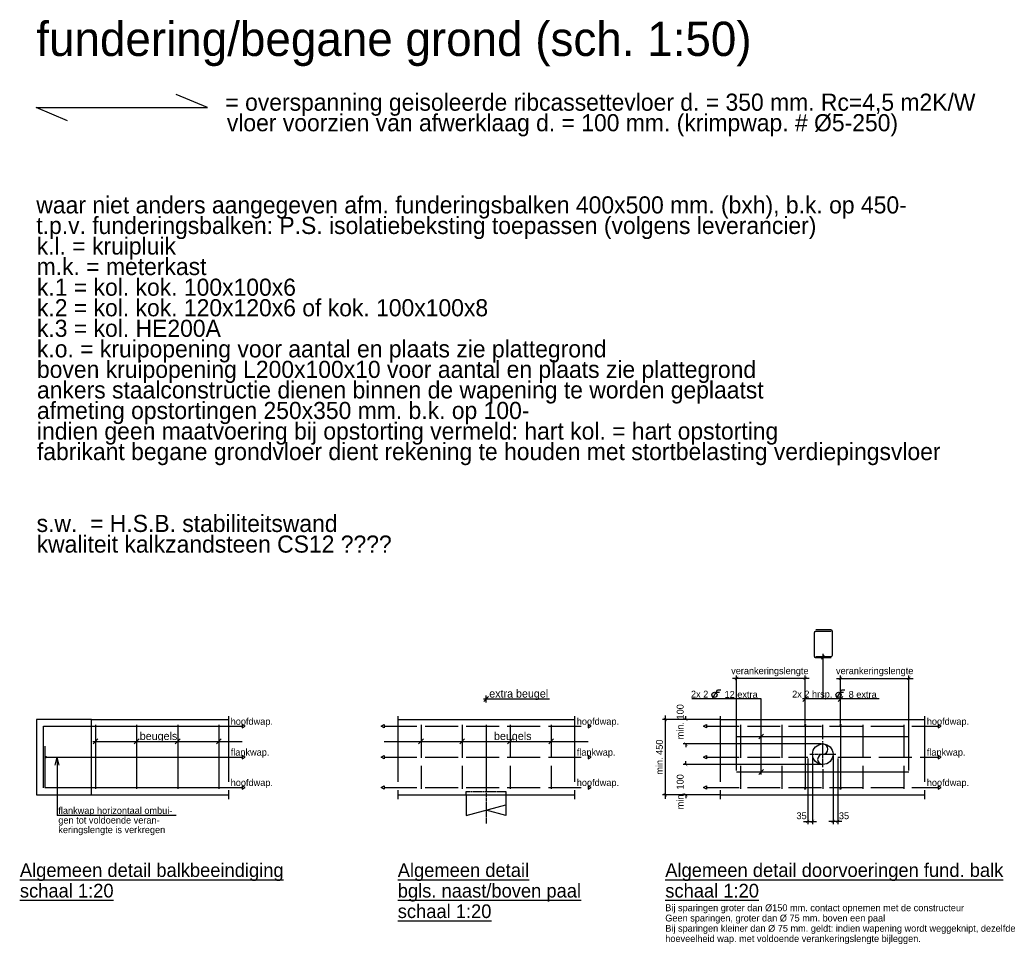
# Model space of a CAD drawing. Header units: millimetres. Extents: x -109306 to 269542, y -22401 to 197206.
# Drawn here: x -55936 to -48669, y 21797 to 28545 of the extents above; entities that cross this region are included whole.
import ezdxf
from ezdxf.enums import TextEntityAlignment as Align

# ---------------------------------------------------------------- set-up
doc = ezdxf.new("R2010")
doc.units = ezdxf.units.MM
doc.linetypes.add('CENTER', pattern=[36, 24, -3, 6, -3])
doc.linetypes.add('DASH', pattern=[15, 12, -3])
for name, color, linetype in [('10', 9, 'DASH'), ('13', 7, 'Continuous'), ('25', 2, 'Continuous'), ('50', 4, 'Continuous'), ('BETON - 25', 2, 'Continuous'), ('DIMENSION', 1, 'Continuous'), ('STRAMIEN', 11, 'CENTER'), ('T18', 1, 'Continuous'), ('T25', 2, 'Continuous'), ('T50', 4, 'Continuous'), ('WAPENING', 2, 'Continuous'), ('WAPENING-aanwijs', 1, 'Continuous'), ('WAPENING-tekst', 2, 'Continuous')]:
    doc.layers.add(name, color=color, linetype=linetype)
doc.styles.get("Standard").update_dxf_attribs({"font": ''})
doc.styles.get('Standard').set_extended_font_data('Century Gothic')
doc.dimstyles.new('1-1', dxfattribs={"dimtxt": 2.5, "dimasz": 1.2, "dimexe": 1, "dimexo": 0, "dimgap": 0.8, "dimtad": 1, "dimdec": 0, "dimzin": 12, "dimdsep": 46, "dimtxsty": 'Standard', "dimblk1": 'ARCHTICK', "dimblk2": 'ARCHTICK', "dimsah": 1, "dimcen": 0.09, "dimdle": 1.5, "dimclrd": 256, "dimclre": 254, "dimclrt": 2, "dimadec": 0, "dimazin": 0, "dimtfac": 1, "dimtdec": 0, "dimtix": 1, "dimtofl": 0, "dimtmove": 2, "dimatfit": 3, "dimldrblk": 'ARCHTICK', "dimfxl": 1, "dimtolj": 1, "dimtzin": 0, "dimarcsym": 0})

# ---------------------------------------------------------------- blocks, each defined once
blk = doc.blocks.new('A$C78A526F8')
at = {"layer": '13'}
for p, q in [((1250, 0), (1021.8, 96.3)), ((0, 0), (1250, 0)), ((228.2, -96.3), (0, 0))]:
    blk.add_line(p, q, dxfattribs=at)
blk = doc.blocks.new('_ARCHTICK')
at = {"color": 0, "linetype": 'ByBlock', "const_width": 0.15}
blk.add_lwpolyline([(-0.5, -0.5), (0.5, 0.5)], dxfattribs=at)
blk = doc.blocks.new('*D57')
at = {"layer": 'Defpoints', "color": 0, "transparency": 16777216}
for p in [(38.28, 44.3), (36.53, 43.25), (38.28, 20.28)]:
    blk.add_point(p, dxfattribs=at)
at = {"layer": 'DIMENSION', "color": 254, "lineweight": -2, "transparency": 16777216}
for p, q in [((38.28, 44.3), (38.28, 19.28)), ((36.53, 43.25), (36.53, 19.28))]:
    blk.add_line(p, q, dxfattribs=at)
at = {"layer": 'DIMENSION', "lineweight": -2, "transparency": 16777216}
blk.add_line((35.03, 20.28), (39.78, 20.28), dxfattribs=at)
at = {"layer": 'DIMENSION', "lineweight": -2, "transparency": 16777216, "xscale": 1.199999999999999, "yscale": 1.199999999999999, "zscale": 1.199999999999999, "rotation": 180}
blk.add_blockref('_ARCHTICK', (36.53, 20.28), dxfattribs=at)
at = {"layer": 'DIMENSION', "lineweight": -2, "transparency": 16777216, "xscale": 1.199999999999999, "yscale": 1.199999999999999, "zscale": 1.199999999999999}
blk.add_blockref('_ARCHTICK', (38.28, 20.28), dxfattribs=at)
at = {"layer": 'DIMENSION', "color": 2, "transparency": 16777216, "insert": (34.28, 22.33), "char_height": 2.5, "attachment_point": 5}
blk.add_mtext('\\A1;35', dxfattribs=at)
blk = doc.blocks.new('*D58')
at = {"layer": 'Defpoints', "color": 0, "transparency": 16777216}
for p in [(41.53, 41.05), (-7.97, 30), (4.53, 30)]:
    blk.add_point(p, dxfattribs=at)
at = {"layer": 'DIMENSION', "color": 254, "lineweight": -2, "transparency": 16777216}
for p, q in [((41.53, 41.05), (-8.97, 41.05)), ((4.53, 30), (-8.97, 30))]:
    blk.add_line(p, q, dxfattribs=at)
at = {"layer": 'DIMENSION', "lineweight": -2, "transparency": 16777216}
for p, q in [((-7.97, 41.05), (-7.97, 42.25)), ((-7.97, 30), (-7.97, 28.8))]:
    blk.add_line(p, q, dxfattribs=at)
at = {"layer": 'DIMENSION', "lineweight": -2, "transparency": 16777216, "xscale": 1.199999999999999, "yscale": 1.199999999999999, "zscale": 1.199999999999999}
for p, rotation in [((-7.97, 41.05), 270), ((-7.97, 30), 90)]:
    blk.add_blockref('_ARCHTICK', p, dxfattribs=dict(at, rotation=rotation))
at = {"layer": 'DIMENSION', "color": 2, "transparency": 16777216, "insert": (-10.02, 31.09), "char_height": 2.5, "attachment_point": 5, "rotation": 90}
blk.add_mtext('\\A1;min. 100', dxfattribs=at)
blk = doc.blocks.new('*D59')
at = {"layer": 'Defpoints', "color": 0, "transparency": 16777216}
for p in [(-7.97, 57.5), (4.53, 57.5), (41.53, 48.55)]:
    blk.add_point(p, dxfattribs=at)
at = {"layer": 'DIMENSION', "lineweight": -2, "transparency": 16777216}
for p, q in [((-7.97, 57.5), (-7.97, 58.7)), ((-7.97, 48.55), (-7.97, 47.35))]:
    blk.add_line(p, q, dxfattribs=at)
at = {"layer": 'DIMENSION', "color": 254, "lineweight": -2, "transparency": 16777216}
for p, q in [((4.53, 57.5), (-8.97, 57.5)), ((41.53, 48.55), (-8.97, 48.55))]:
    blk.add_line(p, q, dxfattribs=at)
at = {"layer": 'DIMENSION', "lineweight": -2, "transparency": 16777216, "xscale": 1.199999999999999, "yscale": 1.199999999999999, "zscale": 1.199999999999999}
for p, rotation in [((-7.97, 57.5), 270), ((-7.97, 48.55), 90)]:
    blk.add_blockref('_ARCHTICK', p, dxfattribs=dict(at, rotation=rotation))
at = {"layer": 'DIMENSION', "color": 2, "transparency": 16777216, "insert": (-10.02, 56.66), "char_height": 2.5, "attachment_point": 5, "rotation": 90}
blk.add_mtext('\\A1;min. 100', dxfattribs=at)
blk = doc.blocks.new('*D60')
at = {"layer": 'Defpoints', "color": 0, "transparency": 16777216}
for p in [(45.78, 44.3), (47.53, 43.25), (45.78, 20.28)]:
    blk.add_point(p, dxfattribs=at)
at = {"layer": 'DIMENSION', "color": 254, "lineweight": -2, "transparency": 16777216}
for p, q in [((45.78, 44.3), (45.78, 19.28)), ((47.53, 43.25), (47.53, 19.28))]:
    blk.add_line(p, q, dxfattribs=at)
at = {"layer": 'DIMENSION', "lineweight": -2, "transparency": 16777216}
blk.add_line((49.03, 20.28), (44.28, 20.28), dxfattribs=at)
at = {"layer": 'DIMENSION', "lineweight": -2, "transparency": 16777216, "xscale": 1.199999999999999, "yscale": 1.199999999999999, "zscale": 1.199999999999999, "rotation": 180}
blk.add_blockref('_ARCHTICK', (45.78, 20.28), dxfattribs=at)
at = {"layer": 'DIMENSION', "lineweight": -2, "transparency": 16777216, "xscale": 1.199999999999999, "yscale": 1.199999999999999, "zscale": 1.199999999999999}
blk.add_blockref('_ARCHTICK', (47.53, 20.28), dxfattribs=at)
at = {"layer": 'DIMENSION', "color": 2, "transparency": 16777216, "insert": (49.78, 22.33), "char_height": 2.5, "attachment_point": 5}
blk.add_mtext('\\A1;35', dxfattribs=at)
blk = doc.blocks.new('*D61')
at = {"layer": 'Defpoints', "color": 0, "transparency": 16777216}
for p in [(4.53, 57.5), (-15.47, 30), (4.53, 30)]:
    blk.add_point(p, dxfattribs=at)
at = {"layer": 'DIMENSION', "lineweight": -2, "transparency": 16777216}
blk.add_line((-15.47, 59), (-15.47, 28.5), dxfattribs=at)
at = {"layer": 'DIMENSION', "color": 254, "lineweight": -2, "transparency": 16777216}
for p, q in [((4.53, 57.5), (-16.47, 57.5)), ((4.53, 30), (-16.47, 30))]:
    blk.add_line(p, q, dxfattribs=at)
at = {"layer": 'DIMENSION', "lineweight": -2, "transparency": 16777216, "xscale": 1.199999999999999, "yscale": 1.199999999999999, "zscale": 1.199999999999999}
for p, rotation in [((-15.47, 57.5), 90), ((-15.47, 30), 270)]:
    blk.add_blockref('_ARCHTICK', p, dxfattribs=dict(at, rotation=rotation))
at = {"layer": 'DIMENSION', "color": 2, "transparency": 16777216, "insert": (-17.6, 43.75), "char_height": 2.5, "attachment_point": 5, "rotation": 90}
blk.add_mtext('\\A1;min. 450', dxfattribs=at)
blk = doc.blocks.new('*D62')
at = {"layer": 'Defpoints', "color": 0, "transparency": 16777216}
for p in [(73.48, 72.5), (48.48, 56.05), (73.48, 38.85)]:
    blk.add_point(p, dxfattribs=at)
at = {"layer": 'DIMENSION', "color": 254, "lineweight": -2, "transparency": 16777216}
for p, q in [((48.48, 56.05), (48.48, 73.5)), ((73.48, 38.85), (73.48, 73.5))]:
    blk.add_line(p, q, dxfattribs=at)
at = {"layer": 'DIMENSION', "lineweight": -2, "transparency": 16777216}
blk.add_line((46.98, 72.5), (74.98, 72.5), dxfattribs=at)
at = {"layer": 'DIMENSION', "lineweight": -2, "transparency": 16777216, "xscale": 1.199999999999999, "yscale": 1.199999999999999, "zscale": 1.199999999999999, "rotation": 180}
blk.add_blockref('_ARCHTICK', (48.48, 72.5), dxfattribs=at)
at = {"layer": 'DIMENSION', "lineweight": -2, "transparency": 16777216, "xscale": 1.199999999999999, "yscale": 1.199999999999999, "zscale": 1.199999999999999}
blk.add_blockref('_ARCHTICK', (73.48, 72.5), dxfattribs=at)
at = {"layer": 'DIMENSION', "color": 2, "transparency": 16777216, "insert": (60.98, 74.91), "char_height": 2.5, "attachment_point": 5}
blk.add_mtext('\\A1;verankeringslengte', dxfattribs=at)
blk = doc.blocks.new('*D63')
at = {"layer": 'Defpoints', "color": 0, "transparency": 16777216}
for p in [(10.58, 72.5), (35.58, 56.05), (10.58, 38.85)]:
    blk.add_point(p, dxfattribs=at)
at = {"layer": 'DIMENSION', "color": 254, "lineweight": -2, "transparency": 16777216}
for p, q in [((10.58, 38.85), (10.58, 73.5)), ((35.58, 56.05), (35.58, 73.5))]:
    blk.add_line(p, q, dxfattribs=at)
at = {"layer": 'DIMENSION', "lineweight": -2, "transparency": 16777216}
blk.add_line((37.08, 72.5), (9.08, 72.5), dxfattribs=at)
at = {"layer": 'DIMENSION', "lineweight": -2, "transparency": 16777216, "xscale": 1.199999999999999, "yscale": 1.199999999999999, "zscale": 1.199999999999999, "rotation": 180}
blk.add_blockref('_ARCHTICK', (10.58, 72.5), dxfattribs=at)
at = {"layer": 'DIMENSION', "lineweight": -2, "transparency": 16777216, "xscale": 1.199999999999999, "yscale": 1.199999999999999, "zscale": 1.199999999999999}
blk.add_blockref('_ARCHTICK', (35.58, 72.5), dxfattribs=at)
at = {"layer": 'DIMENSION', "color": 2, "transparency": 16777216, "insert": (22.71, 74.91), "char_height": 2.5, "attachment_point": 5}
blk.add_mtext('\\A1;verankeringslengte', dxfattribs=at)
blk = doc.blocks.new('waptekst')
for p, q in [((-0.59, -1.02), (0.86, 1.48)), ((0.45, 0.78), (1.45, 0.78)), ((0.86, 1.48), (1.86, 1.48))]:
    blk.add_line(p, q)
blk.add_circle((0, 0), 0.75)
blk.add_attdef('AANTAL', text='', height=2).set_placement((-1.81, -0.79), align=Align.RIGHT)
blk.add_attdef('DIAM', (2.95, -0.88), '', height=2)
blk = doc.blocks.new('A$C613856D3')
at = {"layer": '13'}
for centre, start, end in [((0, 37.5), 270, 90), ((0, -37.5), 90, 270)]:
    blk.add_arc(centre, 37.5, start, end, dxfattribs=at)
at = {"layer": '25'}
blk.add_circle((0, 0), 75, dxfattribs=at)
at = {"layer": 'STRAMIEN'}
for p, q in [((0, -95), (0, 95)), ((-95, 0), (95, 0))]:
    blk.add_line(p, q, dxfattribs=at)
blk = doc.blocks.new('A$C7FEA5F33')
at = {"layer": 'WAPENING-aanwijs'}
for p in [(-58, 15.5), (-58, -15.5)]:
    blk.add_line(p, (0, 0), dxfattribs=at)
blk = doc.blocks.new('Balkdet1')
at = {"layer": '25'}
h = blk.add_hatch(color=256, dxfattribs=at)
edge = h.paths.add_edge_path()
edge.add_arc((3.91, 43.75), 0.2, 0, 360)
for p, q in [((20.41, 57.5), (70.41, 57.5)), ((20.41, 30), (70.41, 30))]:
    blk.add_line(p, q, dxfattribs=at)
blk.add_circle((3.91, 43.75), 0.2, dxfattribs=at)
at = {"layer": '50'}
blk.add_lwpolyline([(0.41, 30), (20.41, 30), (20.41, 57.5), (0.41, 57.5)], close=True, dxfattribs=at)
at = {"layer": 'STRAMIEN'}
blk.add_line((70.41, 58.75), (70.41, 28.45), dxfattribs=at)
at = {"layer": 'WAPENING', "linetype": 'Continuous'}
blk.add_line((3.91, 43.75), (75.41, 43.75), dxfattribs=at)
for points in [[(2.91, 32.55), (2.91, 55.05), (75.41, 55.05)], [(21.91, 55.55), (21.91, 32.2)], [(36.91, 55.55), (36.91, 32.2)], [(51.91, 55.55), (51.91, 32.2)], [(66.91, 55.55), (66.91, 32.2)], [(3.41, 47.7), (3.41, 32.7), (75.41, 32.7)]]:
    blk.add_lwpolyline(points, dxfattribs=at)
at = {"layer": 'WAPENING', "linetype": 'DASH'}
for points in [[(75.41, 54.43), (76.49, 55.05), (75.41, 55.68)], [(75.41, 43.12), (76.49, 43.75), (75.41, 44.37)], [(75.41, 32.07), (76.49, 32.7), (75.41, 33.32)]]:
    blk.add_lwpolyline(points, close=True, dxfattribs=at)
at = {"layer": 'WAPENING-aanwijs'}
blk.add_line((20.91, 49.5), (75.41, 49.5), dxfattribs=at)
for points in [[(21.03, 48.62), (22.79, 50.38)], [(36.03, 48.62), (37.79, 50.38)], [(51.03, 48.62), (52.79, 50.38)], [(66.03, 48.62), (67.79, 50.38)], [(7.91, 43.75), (7.91, 22.5)], [(51.33, 22.5), (7.91, 22.5)]]:
    blk.add_lwpolyline(points, dxfattribs=at)
at = {"layer": 'WAPENING-aanwijs', "xscale": -0.05, "yscale": 0.05, "zscale": 0.05, "rotation": 270}
blk.add_blockref('A$C7FEA5F33', (7.91, 43.75), dxfattribs=at)
at = {"layer": 'T50'}
for s, p in [('%%UAlgemeen detail balkbeeindiging', (-5.7, 0)), ('%%Uschaal 1:20', (-5.7, -7.5))]:
    blk.add_text(s, height=5, dxfattribs=at).set_placement(p)
at = {"layer": 'WAPENING-tekst'}
for s, height, p in [('hoofdwap.', 2.5, (71.26, 55.55)), ('beugels', 2.923, (38.06, 50)), ('flankwap.', 2.5, (71.26, 44.29)), ('hoofdwap.', 2.5, (71.26, 33.2)), ('flankwap horizontaal ombui-', 2.5, (8.33, 23)), ('gen tot voldoende veran-', 2.5, (8.33, 19.5)), ('keringslengte is verkregen ', 2.5, (8.33, 16))]:
    blk.add_text(s, height=height, dxfattribs=at).set_placement(p)
blk = doc.blocks.new('A$C6893010A')
at = {"layer": '10'}
blk.add_lwpolyline([(-145, 0), (-145, 25), (145, 25), (145, 0)], dxfattribs=at)
at = {"layer": '13'}
for p, q in [((-145, 0), (-145, -150)), ((145, 0), (145, -150)), ((-145, -150), (145, -72.3)), ((145, -150), (0, -111.1))]:
    blk.add_line(p, q, dxfattribs=at)
at = {"layer": 'STRAMIEN'}
blk.add_line((0, 48.6), (0, -208.5), dxfattribs=at)
blk = doc.blocks.new('algemeen detail beugels naast boven paal')
at = {"layer": '25'}
for p, q in [((0, 57.5), (64.5, 57.5)), ((0, 30), (64.5, 30))]:
    blk.add_line(p, q, dxfattribs=at)
at = {"layer": 'STRAMIEN'}
for p, q in [((0, 58.75), (0, 28.45)), ((64.5, 58.75), (64.5, 28.45))]:
    blk.add_line(p, q, dxfattribs=at)
at = {"layer": 'WAPENING', "linetype": 'DASH'}
for p, q in [((-5, 55.05), (69.5, 55.05)), ((-5, 43.75), (69.5, 43.75)), ((-5, 32.7), (69.5, 32.7))]:
    blk.add_line(p, q, dxfattribs=at)
for points in [[(-5, 54.42), (-6.08, 55.05), (-5, 55.67)], [(69.5, 54.42), (70.58, 55.05), (69.5, 55.67)], [(-5, 43.12), (-6.08, 43.75), (-5, 44.37)], [(69.5, 43.12), (70.58, 43.75), (69.5, 44.37)], [(-5, 32.07), (-6.08, 32.7), (-5, 33.32)], [(69.5, 32.07), (70.58, 32.7), (69.5, 33.32)]]:
    blk.add_lwpolyline(points, close=True, dxfattribs=at)
for points in [[(8.5, 55.55), (8.5, 32.2)], [(23.5, 55.55), (23.5, 32.2)], [(41, 55.55), (41, 32.2)], [(56, 55.55), (56, 32.2)]]:
    blk.add_lwpolyline(points, dxfattribs=at)
at = {"layer": 'WAPENING', "linetype": 'Continuous'}
blk.add_lwpolyline([(32.25, 55.55), (32.25, 32.2)], dxfattribs=at)
at = {"layer": 'WAPENING-aanwijs'}
for p, q in [((31.25, 65), (55.4, 65)), ((-5, 49.5), (69.5, 49.5))]:
    blk.add_line(p, q, dxfattribs=at)
for points in [[(31.37, 64.12), (33.13, 65.88)], [(32.25, 63.75), (32.25, 66.25)], [(7.62, 48.62), (9.38, 50.38)], [(22.62, 48.62), (24.38, 50.38)], [(40.12, 48.62), (41.88, 50.38)], [(55.12, 48.62), (56.88, 50.38)]]:
    blk.add_lwpolyline(points, dxfattribs=at)
at = {"layer": '13', "xscale": 0.05, "yscale": 0.05, "zscale": 0.05}
blk.add_blockref('A$C6893010A', (32.25, 30), dxfattribs=at)
at = {"layer": 'T50'}
for s, p in [('%%UAlgemeen detail', (0, 0)), ('%%Ubgls. naast/boven paal', (0, -7.5)), ('%%Uschaal 1:20', (0, -15))]:
    blk.add_text(s, height=5, dxfattribs=at).set_placement(p)
at = {"layer": 'WAPENING-tekst'}
for s, height, p in [('extra beugel', 2.9227, (33.4, 65.5)), ('hoofdwap.', 2.5, (65.36, 55.55)), ('beugels', 2.923, (35.14, 50)), ('flankwap.', 2.5, (65.36, 44.29)), ('hoofdwap.', 2.5, (65.36, 33.2))]:
    blk.add_text(s, height=height, dxfattribs=at).set_placement(p)
blk = doc.blocks.new('A$C2ADB4B0B')
at = {"layer": 'T25'}
blk.add_text('t.p.v. funderingsbalken: P.S. isolatiebeksting toepassen (volgens leverancier)', height=125, dxfattribs=at).set_placement((0, -150))
blk = doc.blocks.new('algemeen detail doorvoeringen fund. balk1')
at = {"layer": '25'}
h = blk.add_hatch(color=256, dxfattribs=at)
edge = h.paths.add_edge_path()
edge.add_arc((35.58, 55.55), 0.2, 0, 360)
h = blk.add_hatch(color=256, dxfattribs=at)
edge = h.paths.add_edge_path()
edge.add_arc((48.48, 55.55), 0.2, 0, 360)
h = blk.add_hatch(color=256, dxfattribs=at)
edge = h.paths.add_edge_path()
edge.add_arc((35.58, 32.2), 0.2, 0, 360)
h = blk.add_hatch(color=256, dxfattribs=at)
edge = h.paths.add_edge_path()
edge.add_arc((48.48, 32.2), 0.2, 0, 360)
for p, q in [((4.53, 57.5), (79.16, 57.5)), ((35.58, 55.55), (35.58, 32.2)), ((48.48, 55.55), (48.48, 32.2)), ((10.58, 51.25), (73.48, 51.25)), ((10.58, 38.35), (73.48, 38.35)), ((4.53, 30), (79.16, 30))]:
    blk.add_line(p, q, dxfattribs=at)
for points in [[(45.04, 80), (39.54, 80, -0.414214), (39.04, 80.5), (39.04, 89.22, -0.414214), (39.54, 89.72), (45.04, 89.72)], [(39.53, 80.48), (45.03, 80.48, 0.414214), (45.53, 80.98), (45.53, 89.7, 0.414214), (45.03, 90.2), (39.53, 90.2)]]:
    blk.add_lwpolyline(points, format="xyb", dxfattribs=at)
for centre in [(35.58, 55.55), (48.48, 55.55), (35.58, 32.2), (48.48, 32.2)]:
    blk.add_circle(centre, 0.2, dxfattribs=at)
at = {"layer": 'STRAMIEN'}
for p, q in [((4.53, 58.75), (4.53, 28.45)), ((79.16, 58.75), (79.16, 28.45))]:
    blk.add_line(p, q, dxfattribs=at)
at = {"layer": 'WAPENING', "linetype": 'DASH'}
for p, q in [((-0.47, 55.05), (84.16, 55.05)), ((-0.47, 43.75), (36.53, 43.75)), ((47.53, 43.75), (84.16, 43.75)), ((-0.47, 32.7), (84.16, 32.7))]:
    blk.add_line(p, q, dxfattribs=at)
for points in [[(-0.47, 54.42), (-1.55, 55.05), (-0.47, 55.67)], [(84.16, 54.42), (85.24, 55.05), (84.16, 55.67)], [(-0.47, 43.12), (-1.55, 43.75), (-0.47, 44.37)], [(84.16, 43.12), (85.24, 43.75), (84.16, 44.37)], [(-0.47, 32.07), (-1.55, 32.7), (-0.47, 33.32)], [(84.16, 32.07), (85.24, 32.7), (84.16, 33.32)]]:
    blk.add_lwpolyline(points, close=True, dxfattribs=at)
for points in [[(12.03, 55.55), (12.03, 32.2)], [(27.03, 55.55), (27.03, 32.2)], [(42.03, 50.3), (42.03, 55.55)], [(56.66, 55.55), (56.66, 32.2)], [(71.66, 55.55), (71.66, 32.2)], [(42.03, 39.3), (42.03, 32.2)]]:
    blk.add_lwpolyline(points, dxfattribs=at)
at = {"layer": 'WAPENING-aanwijs'}
for p, q in [((42.03, 81.48), (42.03, 65)), ((19.53, 65), (-5.8, 65)), ((19.53, 37.35), (19.53, 65)), ((62.61, 65), (34.58, 65))]:
    blk.add_line(p, q, dxfattribs=at)
for points in [[(41.59, 80.04), (42.48, 80.92)], [(41.59, 79.56), (42.48, 80.44)], [(34.7, 64.12), (36.47, 65.88)], [(47.6, 64.12), (49.37, 65.88)], [(18.65, 50.37), (20.42, 52.13)], [(18.65, 37.47), (20.42, 39.23)]]:
    blk.add_lwpolyline(points, dxfattribs=at)
at = {"layer": '25', "xscale": 0.05, "yscale": 0.05, "zscale": 0.05}
blk.add_blockref('A$C613856D3', (42.03, 44.8), dxfattribs=at)
at = {"layer": 'WAPENING-tekst', "xscale": 1.25, "yscale": 1.25, "zscale": 1.25}
for p, values in [((2.49, 66.48), {'AANTAL': '2x 2', 'DIAM': '12 extra'}), ((47.79, 66.48), {'AANTAL': '2x 2 hrsp.', 'DIAM': '8 extra'})]:
    blk.add_blockref('waptekst', p, dxfattribs=at).add_auto_attribs(values)
at = {"layer": 'T25'}
for s, p in [('Bij sparingen groter dan %%C150 mm. contact opnemen met de constructeur', (-15.47, -12.5)), ('Geen sparingen, groter dan %%C 75 mm. boven een paal', (-15.47, -16.25)), ('Bij sparingen kleiner dan %%C 75 mm. geldt: indien wapening wordt weggeknipt, dezelfde ', (-15.47, -20)), ('hoeveelheid wap. met voldoende verankeringslengte bijleggen.', (-15.47, -23.75))]:
    blk.add_text(s, height=2.5, dxfattribs=at).set_placement(p)
at = {"layer": 'T50'}
for s, p in [('%%UAlgemeen detail doorvoeringen fund. balk', (-15.47, 0)), ('%%Uschaal 1:20', (-15.47, -7.5))]:
    blk.add_text(s, height=5, dxfattribs=at).set_placement(p)
at = {"layer": 'WAPENING-tekst'}
for s, p in [('hoofdwap.', (80.01, 55.55)), ('flankwap.', (80.01, 44.29)), ('hoofdwap.', (80.01, 33.2))]:
    blk.add_text(s, height=2.5, dxfattribs=at).set_placement(p)
at = {"layer": 'DIMENSION'}
for base, p1, p2, angle, text, picture, middle in [((10.58, 72.5), (35.58, 56.05), (10.58, 38.85), 180, 'verankeringslengte', '*D63', (22.71, 74.91)), ((-7.97, 57.5), (41.53, 48.55), (4.53, 57.5), 270, 'min. 100', '*D59', (-10.02, 56.66)), ((45.78, 20.28), (47.53, 43.25), (45.78, 44.3), 180, '35', '*D60', (49.78, 22.33)), ((-7.97, 30), (41.53, 41.05), (4.53, 30), 90, 'min. 100', '*D58', (-10.02, 31.09))]:
    dim = blk.add_linear_dim(base=base, p1=p1, p2=p2, angle=angle, text=text, dimstyle='1-1', dxfattribs=at)
    dim.commit()
    dim.dimension.update_dxf_attribs({"geometry": picture, "text_midpoint": middle, "dimtype": 128})
for base, p1, p2, text, picture, middle in [((73.48, 72.5), (48.48, 56.05), (73.48, 38.85), 'verankeringslengte', '*D62', (60.98, 74.91)), ((38.28, 20.28), (36.53, 43.25), (38.28, 44.3), '35', '*D57', (34.28, 22.33))]:
    dim = blk.add_linear_dim(base=base, p1=p1, p2=p2, text=text, dimstyle='1-1', dxfattribs=at)
    dim.commit()
    dim.dimension.update_dxf_attribs({"geometry": picture, "text_midpoint": middle, "dimtype": 128})
dim = blk.add_linear_dim(base=(-15.47, 30), p1=(4.53, 57.5), p2=(4.53, 30), angle=90, text='min. 450', dimstyle='1-1', dxfattribs=at)
dim.commit()
dim.dimension.update_dxf_attribs({"geometry": '*D61', "text_midpoint": (-17.6, 43.75)})

msp = doc.modelspace()

# ---------------------------------------------------------------- block references
at = {"xscale": 20, "yscale": 20, "zscale": 20}
for name, p in [('algemeen detail doorvoeringen fund. balk1', (-50914.1, 22286.8)), ('Balkdet1', (-55821.7, 22286.8))]:
    msp.add_blockref(name, p, dxfattribs=at)
at = {"layer": '13'}
msp.add_blockref('A$C78A526F8', (-55815.9, 27904.3), dxfattribs=at)
at = {"layer": 'BETON - 25'}
msp.add_blockref('A$C2ADB4B0B', (-55815.9, 27131.4), dxfattribs=at)
at = {"layer": 'T18', "xscale": 20, "yscale": 20, "zscale": 20}
msp.add_blockref('algemeen detail beugels naast boven paal', (-53176.8, 22286.8), dxfattribs=at)

# ---------------------------------------------------------------- texts
at = {"layer": 'T25'}
for s, p in [('= overspanning geisoleerde ribcassettevloer d. = 350 mm. Rc=4,5 m2K/W ', (-54435.6, 27881.4)), ('vloer voorzien van afwerklaag d. = 100 mm. (krimpwap. # %%C5-250)', (-54424.6, 27731.4)), ('waar niet anders aangegeven afm. funderingsbalken 400x500 mm. (bxh), b.k. op 450-', (-55815.9, 27131.4)), ('k.l. = kruipluik', (-55813.5, 26831.4)), ('m.k. = meterkast', (-55813.5, 26681.4)), ('s.w.  = H.S.B. stabiliteitswand', (-55813.5, 24805.7))]:
    msp.add_text(s, height=125, dxfattribs=at).set_placement(p)
for s, p in [('k.1 = kol. kok. 100x100x6', (-55811.2, 26493)), ('k.2 = kol. kok. 120x120x6 of kok. 100x100x8', (-55811.2, 26343)), ('k.3 = kol. HE200A', (-55811.2, 26193)), ('k.o. = kruipopening voor aantal en plaats zie plattegrond ', (-55811.2, 26043)), ('boven kruipopening L200x100x10 voor aantal en plaats zie plattegrond ', (-55811.2, 25893)), ('ankers staalconstructie dienen binnen de wapening te worden geplaatst', (-55811.2, 25743)), ('afmeting opstortingen 250x350 mm. b.k. op 100-', (-55811.2, 25593)), ('indien geen maatvoering bij opstorting vermeld: hart kol. = hart opstorting', (-55811.2, 25443)), ('fabrikant begane grondvloer dient rekening te houden met stortbelasting verdiepingsvloer', (-55811.2, 25293)), ('kwaliteit kalkzandsteen CS12 ????', (-55813.5, 24617.4))]:
    msp.add_text(s, height=125, dxfattribs=at).set_placement(p, align=Align.BOTTOM_LEFT)
at = {"layer": 'T50'}
msp.add_text('fundering/begane grond (sch. 1:50)', height=250, dxfattribs=at).set_placement((-55815.9, 28281.3))

doc.saveas('drawing.dxf')
